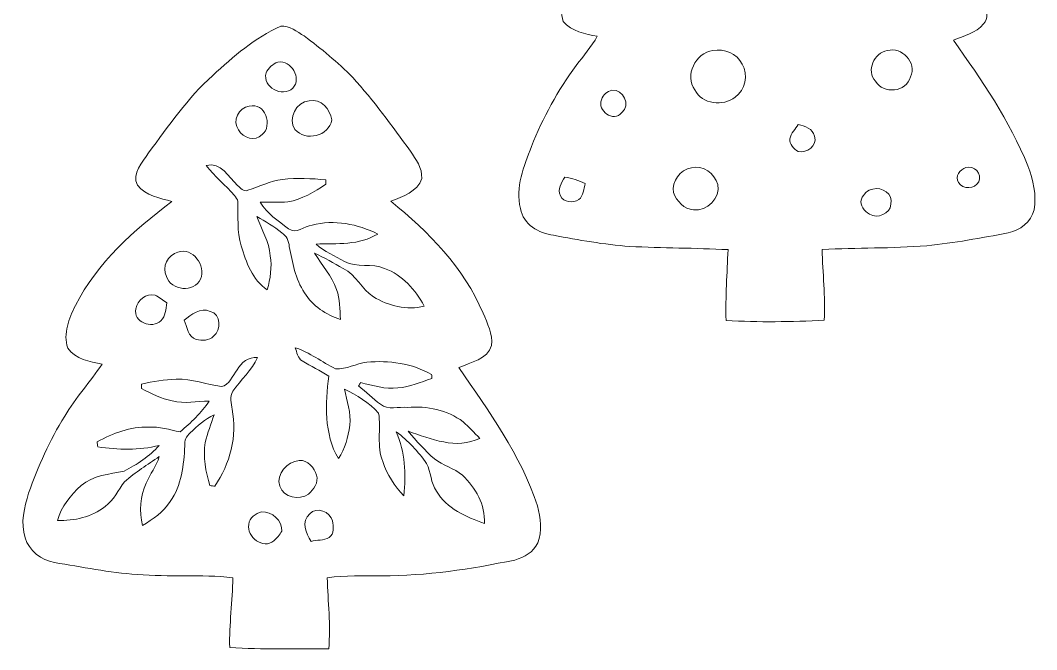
# Model space of a CAD drawing. Header units: centimetres. Extents: x -12.7 to 12.7, y -16.1 to 16.1.
# Drawn here: x -12.41 to 12.65, y -16.05 to -0.52 of the extents above; entities that cross this region are included whole.
import ezdxf

# ---------------------------------------------------------------- set-up
doc = ezdxf.new("R2010")
doc.units = ezdxf.units.CM
doc.header["$MEASUREMENT"] = 0
doc.layers.add('Layer 1', color=7, linetype='Continuous')

msp = doc.modelspace()

# ---------------------------------------------------------------- linework, layer by layer
at = {"layer": 'Layer 1', "color": 8, "lineweight": 9}
for points, knots in [([(5.96025, 7.28533), (6.07878, 7.33895), (6.20543, 7.46313), (6.34513, 7.40245), (6.34513, 7.40245), (6.75435, 7.24617), (7.07961, 6.94208), (7.41475, 6.67008), (7.41475, 6.67008), (7.89171, 6.28944), (8.28611, 5.81813), (8.65476, 5.33482), (8.65476, 5.33482), (8.95815, 4.93124), (9.27989, 4.53966), (9.54906, 4.11139), (9.54906, 4.11139), (9.6503, 3.93606), (9.75931, 3.70146), (9.62314, 3.51449), (9.62314, 3.51449), (9.47003, 3.27883), (9.16841, 3.21075), (8.92817, 3.10315), (8.92817, 3.10315), (9.62384, 2.49461), (10.32129, 1.86349), (10.81024, 1.06903), (10.81024, 1.06903), (11.03884, 0.69085), (11.24098, 0.29257), (11.37609, -0.12936), (11.37609, -0.12936), (11.41278, -0.28281), (11.47416, -0.47649), (11.34046, -0.60172), (11.34046, -0.60172), (11.16019, -0.83738), (10.85433, -0.89347), (10.59822, -1.00812), (10.59822, -1.00812), (11.29425, -1.98885), (11.98146, -2.99285), (12.43548, -4.11257), (12.43548, -4.11257), (12.56813, -4.45441), (12.65103, -4.83047), (12.58577, -5.19595), (12.58577, -5.19595), (12.51415, -5.49687), (12.24569, -5.70148), (11.95147, -5.76181), (11.95147, -5.76181), (11.28508, -5.89092), (10.6155, -6.01263), (9.94029, -6.08248), (9.94029, -6.08248), (9.08198, -6.15127), (8.21944, -6.12764), (7.36078, -6.17385), (7.36078, -6.17385), (7.37383, -6.75523), (7.43909, -7.33661), (7.41369, -7.91869), (7.41369, -7.91869), (6.60759, -7.96349), (5.79691, -7.97337), (4.99152, -7.92539), (4.99152, -7.92539), (4.97353, -7.3419), (5.0148, -6.75946), (5.0402, -6.17738), (5.0402, -6.17738), (4.23164, -6.13857), (3.42201, -6.13681), (2.6138, -6.09977), (2.6138, -6.09977), (1.98233, -6.05426), (1.35861, -5.93714), (0.73702, -5.82389), (0.73702, -5.82389), (0.37789, -5.78121), (-0.01581, -5.54908), (-0.07896, -5.16455), (-0.07896, -5.16455), (-0.2116, -4.63468), (0.00712, -4.12068), (0.19163, -3.63491), (0.19163, -3.63491), (0.47279, -2.92477), (0.83897, -2.24673), (1.29441, -1.63289), (1.29441, -1.63289), (1.4715, -1.39512), (1.67047, -1.17181), (1.81546, -0.91182), (1.81546, -0.91182), (1.51701, -0.85714), (1.17905, -0.79364), (0.97691, -0.54457), (0.97691, -0.54457), (0.85485, -0.16287), (1.01713, 0.21989), (1.18328, 0.55997), (1.18328, 0.55997), (1.63131, 1.389), (2.27689, 2.1002), (3.02619, 2.66817), (3.02619, 2.66817), (3.19976, 2.81281), (3.39943, 2.92993), (3.54831, 3.1028), (3.54831, 3.1028), (3.27596, 3.17406), (2.97222, 3.22627), (2.75703, 3.42312), (2.75703, 3.42312), (2.59898, 3.58645), (2.65578, 3.84328), (2.78172, 4.00696), (2.78172, 4.00696), (3.1158, 4.52202), (3.49504, 5.00674), (3.87498, 5.48828), (3.87498, 5.48828), (4.48987, 6.16985), (5.16473, 6.81825), (5.96025, 7.28533), (5.96025, 7.28533), (5.96025, 7.28533), (5.96025, 7.28533), (5.96025, 7.28533)], [0, 0, 0, 0, 0.02941176, 0.02941176, 0.02941176, 0.02941176, 0.05882353, 0.05882353, 0.05882353, 0.05882353, 0.08823529, 0.08823529, 0.08823529, 0.08823529, 0.11764706, 0.11764706, 0.11764706, 0.11764706, 0.14705882, 0.14705882, 0.14705882, 0.14705882, 0.17647059, 0.17647059, 0.17647059, 0.17647059, 0.20588235, 0.20588235, 0.20588235, 0.20588235, 0.23529412, 0.23529412, 0.23529412, 0.23529412, 0.26470588, 0.26470588, 0.26470588, 0.26470588, 0.29411765, 0.29411765, 0.29411765, 0.29411765, 0.32352941, 0.32352941, 0.32352941, 0.32352941, 0.35294118, 0.35294118, 0.35294118, 0.35294118, 0.38235294, 0.38235294, 0.38235294, 0.38235294, 0.41176471, 0.41176471, 0.41176471, 0.41176471, 0.44117647, 0.44117647, 0.44117647, 0.44117647, 0.47058824, 0.47058824, 0.47058824, 0.47058824, 0.5, 0.5, 0.5, 0.5, 0.52941176, 0.52941176, 0.52941176, 0.52941176, 0.55882353, 0.55882353, 0.55882353, 0.55882353, 0.58823529, 0.58823529, 0.58823529, 0.58823529, 0.61764706, 0.61764706, 0.61764706, 0.61764706, 0.64705882, 0.64705882, 0.64705882, 0.64705882, 0.67647059, 0.67647059, 0.67647059, 0.67647059, 0.70588235, 0.70588235, 0.70588235, 0.70588235, 0.73529412, 0.73529412, 0.73529412, 0.73529412, 0.76470588, 0.76470588, 0.76470588, 0.76470588, 0.79411765, 0.79411765, 0.79411765, 0.79411765, 0.82352941, 0.82352941, 0.82352941, 0.82352941, 0.85294118, 0.85294118, 0.85294118, 0.85294118, 0.88235294, 0.88235294, 0.88235294, 0.88235294, 0.91176471, 0.91176471, 0.91176471, 0.91176471, 0.94117647, 0.94117647, 0.94117647, 0.94117647, 1, 1, 1, 1]), ([(-5.99151, -0.66417), (-5.77526, -0.63912), (-5.58864, -0.80069), (-5.41437, -0.9037), (-5.41437, -0.9037), (-4.9928, -1.21662), (-4.58287, -1.55034), (-4.21669, -1.92817), (-4.21669, -1.92817), (-3.6974, -2.49826), (-3.24866, -3.12761), (-2.78864, -3.74568), (-2.78864, -3.74568), (-2.65917, -3.94994), (-2.49725, -4.1609), (-2.51559, -4.41772), (-2.51559, -4.41772), (-2.61296, -4.7585), (-2.98902, -4.85376), (-3.27442, -4.98499), (-3.27442, -4.98499), (-2.34132, -5.73394), (-1.47525, -6.62823), (-1.00217, -7.74442), (-1.00217, -7.74442), (-0.89387, -7.99806), (-0.76264, -8.26053), (-0.79086, -8.54522), (-0.79086, -8.54522), (-0.8847, -8.89518), (-1.3165, -8.9548), (-1.5959, -9.09062), (-1.5959, -9.09062), (-0.86247, -10.17117), (-0.06872, -11.24715), (0.34156, -12.50268), (0.34156, -12.50268), (0.4107, -12.80007), (0.46362, -13.12675), (0.3465, -13.41955), (0.3465, -13.41955), (0.23855, -13.63898), (0.01312, -13.78397), (-0.22077, -13.83971), (-0.22077, -13.83971), (-1.29957, -14.06443), (-2.39565, -14.23376), (-3.50055, -14.22812), (-3.50055, -14.22812), (-3.94787, -14.2387), (-4.40013, -14.21119), (-4.84392, -14.28033), (-4.84392, -14.28033), (-4.82876, -14.86347), (-4.75538, -15.45049), (-4.80935, -16.03293), (-4.80935, -16.03293), (-5.62321, -16.01776), (-6.43777, -16.05374), (-7.25022, -16.00294), (-7.25022, -16.00294), (-7.26645, -15.42721), (-7.17861, -14.85324), (-7.17367, -14.27751), (-7.17367, -14.27751), (-7.95754, -14.18649), (-8.74847, -14.26869), (-9.53305, -14.19496), (-9.53305, -14.19496), (-10.22061, -14.15298), (-10.89583, -14.01045), (-11.57422, -13.90145), (-11.57422, -13.90145), (-11.89983, -13.8443), (-12.19652, -13.60652), (-12.29671, -13.28832), (-12.29671, -13.28832), (-12.41383, -12.9239), (-12.31682, -12.54078), (-12.20851, -12.18765), (-12.20851, -12.18765), (-11.97533, -11.52866), (-11.6924, -10.88379), (-11.3181, -10.29182), (-11.3181, -10.29182), (-11.05211, -9.83321), (-10.69192, -9.44022), (-10.39524, -9.00277), (-10.39524, -9.00277), (-10.70039, -8.94527), (-11.0574, -8.88424), (-11.24543, -8.6066), (-11.24543, -8.6066), (-11.36537, -8.24995), (-11.20945, -7.87565), (-11.05493, -7.55639), (-11.05493, -7.55639), (-10.51765, -6.4977), (-9.60925, -5.69372), (-8.67333, -4.9924), (-8.67333, -4.9924), (-8.97213, -4.90491), (-9.31644, -4.84917), (-9.52211, -4.58811), (-9.52211, -4.58811), (-9.68051, -4.29319), (-9.38629, -4.02261), (-9.25294, -3.7859), (-9.25294, -3.7859), (-8.75447, -3.12656), (-8.28527, -2.43511), (-7.67003, -1.87596), (-7.67003, -1.87596), (-7.1585, -1.41205), (-6.62933, -0.94639), (-5.99151, -0.66417), (-5.99151, -0.66417), (-5.99151, -0.66417), (-5.99151, -0.66417), (-5.99151, -0.66417)], [0, 0, 0, 0, 0.03225806, 0.03225806, 0.03225806, 0.03225806, 0.06451613, 0.06451613, 0.06451613, 0.06451613, 0.09677419, 0.09677419, 0.09677419, 0.09677419, 0.12903226, 0.12903226, 0.12903226, 0.12903226, 0.16129032, 0.16129032, 0.16129032, 0.16129032, 0.19354839, 0.19354839, 0.19354839, 0.19354839, 0.22580645, 0.22580645, 0.22580645, 0.22580645, 0.25806452, 0.25806452, 0.25806452, 0.25806452, 0.29032258, 0.29032258, 0.29032258, 0.29032258, 0.32258065, 0.32258065, 0.32258065, 0.32258065, 0.35483871, 0.35483871, 0.35483871, 0.35483871, 0.38709677, 0.38709677, 0.38709677, 0.38709677, 0.41935484, 0.41935484, 0.41935484, 0.41935484, 0.4516129, 0.4516129, 0.4516129, 0.4516129, 0.48387097, 0.48387097, 0.48387097, 0.48387097, 0.51612903, 0.51612903, 0.51612903, 0.51612903, 0.5483871, 0.5483871, 0.5483871, 0.5483871, 0.58064516, 0.58064516, 0.58064516, 0.58064516, 0.61290323, 0.61290323, 0.61290323, 0.61290323, 0.64516129, 0.64516129, 0.64516129, 0.64516129, 0.67741935, 0.67741935, 0.67741935, 0.67741935, 0.70967742, 0.70967742, 0.70967742, 0.70967742, 0.74193548, 0.74193548, 0.74193548, 0.74193548, 0.77419355, 0.77419355, 0.77419355, 0.77419355, 0.80645161, 0.80645161, 0.80645161, 0.80645161, 0.83870968, 0.83870968, 0.83870968, 0.83870968, 0.87096774, 0.87096774, 0.87096774, 0.87096774, 0.90322581, 0.90322581, 0.90322581, 0.90322581, 0.93548387, 0.93548387, 0.93548387, 0.93548387, 1, 1, 1, 1]), ([(4.66379, -1.26177), (4.24575, -1.3221), (3.95329, -1.87949), (4.22352, -2.2365), (4.22352, -2.2365), (4.39568, -2.59069), (4.92308, -2.65172), (5.21342, -2.41183), (5.21342, -2.41183), (5.46671, -2.24496), (5.54079, -1.85656), (5.38839, -1.60044), (5.38839, -1.60044), (5.26281, -1.34044), (4.94107, -1.20639), (4.66379, -1.26177), (4.66379, -1.26177), (4.66379, -1.26177), (4.66379, -1.26177), (4.66379, -1.26177)], [0, 0, 0, 0, 0.16666667, 0.16666667, 0.16666667, 0.16666667, 0.33333333, 0.33333333, 0.33333333, 0.33333333, 0.5, 0.5, 0.5, 0.5, 0.66666667, 0.66666667, 0.66666667, 0.66666667, 1, 1, 1, 1]), ([(8.96768, -1.26565), (8.64489, -1.31222), (8.43639, -1.76413), (8.67381, -2.01883), (8.67381, -2.01883), (8.86749, -2.34551), (9.44322, -2.29788), (9.54235, -1.90877), (9.54235, -1.90877), (9.70004, -1.56587), (9.32963, -1.15911), (8.96768, -1.26565), (8.96768, -1.26565), (8.96768, -1.26565), (8.96768, -1.26565), (8.96768, -1.26565)], [0, 0, 0, 0, 0.2, 0.2, 0.2, 0.2, 0.4, 0.4, 0.4, 0.4, 0.6, 0.6, 0.6, 0.6, 1, 1, 1, 1]), ([(-6.06348, -1.54682), (-6.18836, -1.59409), (-6.30231, -1.6911), (-6.35311, -1.81669), (-6.35311, -1.81669), (-6.44906, -2.173), (-5.95235, -2.42594), (-5.69482, -2.19275), (-5.69482, -2.19275), (-5.46552, -1.94546), (-5.73046, -1.49813), (-6.06348, -1.54682), (-6.06348, -1.54682), (-6.06348, -1.54682), (-6.06348, -1.54682), (-6.06348, -1.54682)], [0, 0, 0, 0, 0.2, 0.2, 0.2, 0.2, 0.4, 0.4, 0.4, 0.4, 0.6, 0.6, 0.6, 0.6, 1, 1, 1, 1]), ([(2.17706, -2.24214), (2.05923, -2.27248), (1.94881, -2.35291), (1.92059, -2.47568), (1.92059, -2.47568), (1.80347, -2.74379), (2.21869, -3.05177), (2.41836, -2.79177), (2.41836, -2.79177), (2.65119, -2.61221), (2.45469, -2.21427), (2.17706, -2.24214), (2.17706, -2.24214), (2.17706, -2.24214), (2.17706, -2.24214), (2.17706, -2.24214)], [0, 0, 0, 0, 0.2, 0.2, 0.2, 0.2, 0.4, 0.4, 0.4, 0.4, 0.6, 0.6, 0.6, 0.6, 1, 1, 1, 1]), ([(-5.29231, -2.50179), (-5.60839, -2.53706), (-5.82747, -2.9417), (-5.64085, -3.21193), (-5.64085, -3.21193), (-5.38473, -3.51849), (-4.79771, -3.37597), (-4.73351, -2.97451), (-4.73351, -2.97451), (-4.76596, -2.71345), (-5.00197, -2.44217), (-5.29231, -2.50179), (-5.29231, -2.50179), (-5.29231, -2.50179), (-5.29231, -2.50179), (-5.29231, -2.50179)], [0, 0, 0, 0, 0.2, 0.2, 0.2, 0.2, 0.4, 0.4, 0.4, 0.4, 0.6, 0.6, 0.6, 0.6, 1, 1, 1, 1]), ([(-6.76621, -2.63902), (-7.03644, -2.65383), (-7.19272, -3.01049), (-7.02938, -3.22357), (-7.02938, -3.22357), (-6.92461, -3.41689), (-6.61311, -3.52378), (-6.45365, -3.33928), (-6.45365, -3.33928), (-6.17566, -3.12091), (-6.38239, -2.51978), (-6.76621, -2.63902), (-6.76621, -2.63902), (-6.76621, -2.63902), (-6.76621, -2.63902), (-6.76621, -2.63902)], [0, 0, 0, 0, 0.2, 0.2, 0.2, 0.2, 0.4, 0.4, 0.4, 0.4, 0.6, 0.6, 0.6, 0.6, 1, 1, 1, 1]), ([(6.77269, -3.08563), (6.70038, -3.20099), (6.59701, -3.304), (6.56173, -3.43841), (6.56173, -3.43841), (6.55115, -3.57388), (6.65981, -3.68959), (6.76881, -3.7545), (6.76881, -3.7545), (6.9833, -3.80424), (7.24471, -3.61304), (7.17204, -3.37844), (7.17204, -3.37844), (7.13323, -3.19535), (6.93039, -3.12585), (6.77269, -3.08563), (6.77269, -3.08563), (6.77269, -3.08563), (6.77269, -3.08563), (6.77269, -3.08563)], [0, 0, 0, 0, 0.16666667, 0.16666667, 0.16666667, 0.16666667, 0.33333333, 0.33333333, 0.33333333, 0.33333333, 0.5, 0.5, 0.5, 0.5, 0.66666667, 0.66666667, 0.66666667, 0.66666667, 1, 1, 1, 1]), ([(-7.83195, -4.09952), (-7.62487, -4.37115), (-7.35359, -4.58494), (-7.13063, -4.84282), (-7.13063, -4.84282), (-7.09712, -4.88797), (-7.05514, -4.93454), (-7.04949, -4.9931), (-7.04949, -4.9931), (-7.03609, -5.35646), (-7.07666, -5.73147), (-6.96659, -6.08389), (-6.96659, -6.08389), (-6.84806, -6.48324), (-6.69248, -6.92915), (-6.32489, -7.16833), (-6.32489, -7.16833), (-6.24445, -6.89775), (-6.20565, -6.60953), (-6.24904, -6.32942), (-6.24904, -6.32942), (-6.27373, -5.98159), (-6.46706, -5.68349), (-6.58171, -5.36281), (-6.58171, -5.36281), (-6.36651, -5.47923), (-6.15943, -5.60976), (-5.96752, -5.76216), (-5.96752, -5.76216), (-5.84899, -5.83624), (-5.79254, -5.96148), (-5.77984, -6.09941), (-5.77984, -6.09941), (-5.70153, -6.49205), (-5.63274, -6.9048), (-5.40519, -7.24347), (-5.40519, -7.24347), (-5.20517, -7.56415), (-4.87567, -7.79169), (-4.51761, -7.90281), (-4.51761, -7.90281), (-4.53207, -7.6534), (-4.5363, -7.39975), (-4.61286, -7.16022), (-4.61286, -7.16022), (-4.72998, -6.82578), (-4.97657, -6.56402), (-5.15684, -6.26522), (-5.15684, -6.26522), (-4.91307, -6.37458), (-4.68659, -6.5171), (-4.45234, -6.64481), (-4.45234, -6.64481), (-4.13272, -6.79333), (-3.99549, -7.15281), (-3.70763, -7.34331), (-3.70763, -7.34331), (-3.33439, -7.56027), (-2.88142, -7.69291), (-2.45386, -7.56979), (-2.45386, -7.56979), (-2.67117, -7.16904), (-2.99361, -6.80603), (-3.42964, -6.64269), (-3.42964, -6.64269), (-3.74044, -6.49946), (-4.11509, -6.64022), (-4.41706, -6.46912), (-4.41706, -6.46912), (-4.65731, -6.33754), (-4.92012, -6.23135), (-5.1198, -6.03909), (-5.1198, -6.03909), (-4.60968, -6.0285), (-4.04982, -6.06978), (-3.59756, -5.7925), (-3.59756, -5.7925), (-4.09251, -5.54767), (-4.67424, -5.42843), (-5.21681, -5.57025), (-5.21681, -5.57025), (-5.40378, -5.60059), (-5.6151, -5.80237), (-5.7996, -5.66409), (-5.7996, -5.66409), (-6.0536, -5.47147), (-6.33441, -5.28802), (-6.49634, -5.00439), (-6.49634, -5.00439), (-6.26985, -5.00545), (-6.04337, -5.01639), (-5.81724, -4.99557), (-5.81724, -4.99557), (-5.47046, -4.94195), (-5.16425, -4.75498), (-4.8785, -4.56271), (-4.8785, -4.56271), (-4.87779, -4.53555), (-4.87673, -4.48157), (-4.87638, -4.45441), (-4.87638, -4.45441), (-5.23233, -4.4209), (-5.59252, -4.40467), (-5.94847, -4.44736), (-5.94847, -4.44736), (-6.24763, -4.48157), (-6.51786, -4.61916), (-6.79972, -4.71335), (-6.79972, -4.71335), (-6.90415, -4.75639), (-6.98846, -4.65373), (-7.05443, -4.59058), (-7.05443, -4.59058), (-7.28056, -4.38315), (-7.46012, -4.01026), (-7.83195, -4.09952), (-7.83195, -4.09952), (-7.83195, -4.09952), (-7.83195, -4.09952), (-7.83195, -4.09952)], [0, 0, 0, 0, 0.03225806, 0.03225806, 0.03225806, 0.03225806, 0.06451613, 0.06451613, 0.06451613, 0.06451613, 0.09677419, 0.09677419, 0.09677419, 0.09677419, 0.12903226, 0.12903226, 0.12903226, 0.12903226, 0.16129032, 0.16129032, 0.16129032, 0.16129032, 0.19354839, 0.19354839, 0.19354839, 0.19354839, 0.22580645, 0.22580645, 0.22580645, 0.22580645, 0.25806452, 0.25806452, 0.25806452, 0.25806452, 0.29032258, 0.29032258, 0.29032258, 0.29032258, 0.32258065, 0.32258065, 0.32258065, 0.32258065, 0.35483871, 0.35483871, 0.35483871, 0.35483871, 0.38709677, 0.38709677, 0.38709677, 0.38709677, 0.41935484, 0.41935484, 0.41935484, 0.41935484, 0.4516129, 0.4516129, 0.4516129, 0.4516129, 0.48387097, 0.48387097, 0.48387097, 0.48387097, 0.51612903, 0.51612903, 0.51612903, 0.51612903, 0.5483871, 0.5483871, 0.5483871, 0.5483871, 0.58064516, 0.58064516, 0.58064516, 0.58064516, 0.61290323, 0.61290323, 0.61290323, 0.61290323, 0.64516129, 0.64516129, 0.64516129, 0.64516129, 0.67741935, 0.67741935, 0.67741935, 0.67741935, 0.70967742, 0.70967742, 0.70967742, 0.70967742, 0.74193548, 0.74193548, 0.74193548, 0.74193548, 0.77419355, 0.77419355, 0.77419355, 0.77419355, 0.80645161, 0.80645161, 0.80645161, 0.80645161, 0.83870968, 0.83870968, 0.83870968, 0.83870968, 0.87096774, 0.87096774, 0.87096774, 0.87096774, 0.90322581, 0.90322581, 0.90322581, 0.90322581, 0.93548387, 0.93548387, 0.93548387, 0.93548387, 1, 1, 1, 1]), ([(4.13462, -4.15596), (3.8651, -4.20394), (3.64073, -4.49251), (3.69753, -4.76874), (3.69753, -4.76874), (3.76597, -4.98111), (3.95753, -5.18007), (4.19001, -5.19348), (4.19001, -5.19348), (4.52479, -5.23511), (4.85464, -4.90455), (4.78832, -4.56977), (4.78832, -4.56977), (4.70683, -4.30236), (4.42355, -4.07694), (4.13462, -4.15596), (4.13462, -4.15596), (4.13462, -4.15596), (4.13462, -4.15596), (4.13462, -4.15596)], [0, 0, 0, 0, 0.16666667, 0.16666667, 0.16666667, 0.16666667, 0.33333333, 0.33333333, 0.33333333, 0.33333333, 0.5, 0.5, 0.5, 0.5, 0.66666667, 0.66666667, 0.66666667, 0.66666667, 1, 1, 1, 1]), ([(10.90654, -4.15384), (10.76438, -4.19477), (10.61691, -4.37645), (10.72663, -4.51721), (10.72663, -4.51721), (10.82399, -4.69501), (11.13514, -4.68901), (11.22052, -4.50204), (11.22052, -4.50204), (11.31788, -4.30907), (11.10833, -4.07976), (10.90654, -4.15384), (10.90654, -4.15384), (10.90654, -4.15384), (10.90654, -4.15384), (10.90654, -4.15384)], [0, 0, 0, 0, 0.2, 0.2, 0.2, 0.2, 0.4, 0.4, 0.4, 0.4, 0.6, 0.6, 0.6, 0.6, 1, 1, 1, 1]), ([(1.01501, -4.3895), (0.93281, -4.52391), (0.82486, -4.68301), (0.90706, -4.84705), (0.90706, -4.84705), (0.98008, -5.02062), (1.21292, -5.02873), (1.35791, -4.94124), (1.35791, -4.94124), (1.47997, -4.85164), (1.47574, -4.67349), (1.51983, -4.54684), (1.51983, -4.54684), (1.35756, -4.47593), (1.19175, -4.41172), (1.01501, -4.3895), (1.01501, -4.3895), (1.01501, -4.3895), (1.01501, -4.3895), (1.01501, -4.3895)], [0, 0, 0, 0, 0.16666667, 0.16666667, 0.16666667, 0.16666667, 0.33333333, 0.33333333, 0.33333333, 0.33333333, 0.5, 0.5, 0.5, 0.5, 0.66666667, 0.66666667, 0.66666667, 0.66666667, 1, 1, 1, 1]), ([(8.61419, -4.68301), (8.48084, -4.69853), (8.38136, -4.81354), (8.32774, -4.9289), (8.32774, -4.9289), (8.27447, -5.0947), (8.40641, -5.22417), (8.52882, -5.30496), (8.52882, -5.30496), (8.72603, -5.41926), (9.03823, -5.2979), (9.05764, -5.05766), (9.05764, -5.05766), (9.12184, -4.80648), (8.83221, -4.61598), (8.61419, -4.68301)], [0, 0, 0, 0, 0.2, 0.2, 0.2, 0.2, 0.4, 0.4, 0.4, 0.4, 0.6, 0.6, 0.6, 0.6, 1, 1, 1, 1]), ([(-8.52975, -6.23806), (-8.76681, -6.30826), (-8.93615, -6.60635), (-8.81197, -6.83707), (-8.81197, -6.83707), (-8.70084, -7.19091), (-8.12546, -7.25053), (-7.96742, -6.9048), (-7.96742, -6.9048), (-7.83089, -6.57072), (-8.15545, -6.1174), (-8.52975, -6.23806), (-8.52975, -6.23806), (-8.52975, -6.23806), (-8.52975, -6.23806), (-8.52975, -6.23806)], [0, 0, 0, 0, 0.2, 0.2, 0.2, 0.2, 0.4, 0.4, 0.4, 0.4, 0.6, 0.6, 0.6, 0.6, 1, 1, 1, 1]), ([(-9.56233, -7.63682), (-9.64735, -7.96596), (-9.15875, -8.14588), (-8.95096, -7.93315), (-8.95096, -7.93315), (-8.82608, -7.82591), (-8.82679, -7.64211), (-8.80139, -7.495), (-8.80139, -7.495), (-8.89769, -7.42833), (-8.98801, -7.35177), (-9.09207, -7.29886), (-9.09207, -7.29886), (-9.30868, -7.24982), (-9.52634, -7.42903), (-9.56233, -7.63682), (-9.56233, -7.63682), (-9.56233, -7.63682), (-9.56233, -7.63682), (-9.56233, -7.63682)], [0, 0, 0, 0, 0.16666667, 0.16666667, 0.16666667, 0.16666667, 0.33333333, 0.33333333, 0.33333333, 0.33333333, 0.5, 0.5, 0.5, 0.5, 0.66666667, 0.66666667, 0.66666667, 0.66666667, 1, 1, 1, 1]), ([(-8.37558, -7.9201), (-8.30115, -8.08167), (-8.27539, -8.33391), (-8.07572, -8.39705), (-8.07572, -8.39705), (-7.93426, -8.42669), (-7.75611, -8.43163), (-7.65274, -8.31345), (-7.65274, -8.31345), (-7.44672, -8.16493), (-7.46683, -7.77334), (-7.73176, -7.70102), (-7.73176, -7.70102), (-7.97306, -7.59449), (-8.19426, -7.78957), (-8.37558, -7.9201), (-8.37558, -7.9201), (-8.37558, -7.9201), (-8.37558, -7.9201), (-8.37558, -7.9201)], [0, 0, 0, 0, 0.16666667, 0.16666667, 0.16666667, 0.16666667, 0.33333333, 0.33333333, 0.33333333, 0.33333333, 0.5, 0.5, 0.5, 0.5, 0.66666667, 0.66666667, 0.66666667, 0.66666667, 1, 1, 1, 1]), ([(-5.63485, -8.59884), (-5.59287, -8.71103), (-5.57594, -8.85425), (-5.46622, -8.9241), (-5.46622, -8.9241), (-5.24786, -9.05322), (-5.02102, -9.16752), (-4.803, -9.29805), (-4.803, -9.29805), (-4.89896, -9.97891), (-4.92577, -10.72045), (-4.57052, -11.3364), (-4.57052, -11.3364), (-4.40401, -11.09439), (-4.32816, -10.80194), (-4.29006, -10.51407), (-4.29006, -10.51407), (-4.25267, -10.20645), (-4.35639, -9.91435), (-4.42306, -9.62049), (-4.42306, -9.62049), (-4.1165, -9.7743), (-3.80711, -9.95245), (-3.57745, -10.21069), (-3.57745, -10.21069), (-3.51713, -10.60615), (-3.63178, -11.03125), (-3.47232, -11.41154), (-3.47232, -11.41154), (-3.36473, -11.72657), (-3.19151, -12.01797), (-2.95268, -12.2515), (-2.95268, -12.2515), (-2.90506, -11.71952), (-2.92376, -11.17306), (-3.14107, -10.67917), (-3.14107, -10.67917), (-2.84826, -10.89225), (-2.60061, -11.16424), (-2.39318, -11.46022), (-2.39318, -11.46022), (-2.28346, -11.67507), (-2.29299, -11.93683), (-2.15258, -12.13932), (-2.15258, -12.13932), (-1.90387, -12.57077), (-1.41669, -12.77503), (-0.97007, -12.93872), (-0.97007, -12.93872), (-0.94467, -12.47587), (-1.18668, -12.05536), (-1.51088, -11.74597), (-1.51088, -11.74597), (-1.71937, -11.57417), (-1.98748, -11.50397), (-2.20268, -11.34487), (-2.20268, -11.34487), (-2.43269, -11.13179), (-2.64824, -10.90319), (-2.84614, -10.66012), (-2.84614, -10.66012), (-2.29122, -10.85239), (-1.65799, -11.11874), (-1.08508, -10.83687), (-1.08508, -10.83687), (-1.21843, -10.69646), (-1.34719, -10.55076), (-1.49642, -10.42729), (-1.49642, -10.42729), (-1.88447, -10.13695), (-2.38789, -10.03006), (-2.8659, -10.0724), (-2.8659, -10.0724), (-3.08145, -10.04559), (-3.34744, -10.15107), (-3.53159, -9.99479), (-3.53159, -9.99479), (-3.71997, -9.85297), (-3.89001, -9.68857), (-4.07205, -9.53935), (-4.07205, -9.53935), (-4.0597, -9.51995), (-4.03501, -9.48114), (-4.02266, -9.46139), (-4.02266, -9.46139), (-3.71997, -9.527), (-3.41517, -9.63883), (-3.10085, -9.58874), (-3.10085, -9.58874), (-2.80875, -9.5711), (-2.53993, -9.45327), (-2.26829, -9.35555), (-2.26829, -9.35555), (-2.26865, -9.33156), (-2.26935, -9.28394), (-2.26971, -9.25995), (-2.26971, -9.25995), (-2.75125, -8.98619), (-3.32627, -8.90364), (-3.87237, -8.95938), (-3.87237, -8.95938), (-4.13272, -8.98655), (-4.37473, -9.13648), (-4.63826, -9.11919), (-4.63826, -9.11919), (-4.97551, -8.95797), (-5.27396, -8.71209), (-5.63485, -8.59884), (-5.63485, -8.59884), (-5.63485, -8.59884), (-5.63485, -8.59884), (-5.63485, -8.59884)], [0, 0, 0, 0, 0.03448276, 0.03448276, 0.03448276, 0.03448276, 0.06896552, 0.06896552, 0.06896552, 0.06896552, 0.10344828, 0.10344828, 0.10344828, 0.10344828, 0.13793103, 0.13793103, 0.13793103, 0.13793103, 0.17241379, 0.17241379, 0.17241379, 0.17241379, 0.20689655, 0.20689655, 0.20689655, 0.20689655, 0.24137931, 0.24137931, 0.24137931, 0.24137931, 0.27586207, 0.27586207, 0.27586207, 0.27586207, 0.31034483, 0.31034483, 0.31034483, 0.31034483, 0.34482759, 0.34482759, 0.34482759, 0.34482759, 0.37931034, 0.37931034, 0.37931034, 0.37931034, 0.4137931, 0.4137931, 0.4137931, 0.4137931, 0.44827586, 0.44827586, 0.44827586, 0.44827586, 0.48275862, 0.48275862, 0.48275862, 0.48275862, 0.51724138, 0.51724138, 0.51724138, 0.51724138, 0.55172414, 0.55172414, 0.55172414, 0.55172414, 0.5862069, 0.5862069, 0.5862069, 0.5862069, 0.62068966, 0.62068966, 0.62068966, 0.62068966, 0.65517241, 0.65517241, 0.65517241, 0.65517241, 0.68965517, 0.68965517, 0.68965517, 0.68965517, 0.72413793, 0.72413793, 0.72413793, 0.72413793, 0.75862069, 0.75862069, 0.75862069, 0.75862069, 0.79310345, 0.79310345, 0.79310345, 0.79310345, 0.82758621, 0.82758621, 0.82758621, 0.82758621, 0.86206897, 0.86206897, 0.86206897, 0.86206897, 0.89655172, 0.89655172, 0.89655172, 0.89655172, 0.93103448, 0.93103448, 0.93103448, 0.93103448, 1, 1, 1, 1]), ([(-7.06466, -9.14847), (-7.18566, -9.28394), (-7.25587, -9.52383), (-7.45307, -9.55805), (-7.45307, -9.55805), (-7.82419, -9.50054), (-8.1872, -9.36684), (-8.56749, -9.37672), (-8.56749, -9.37672), (-8.85712, -9.39189), (-9.14534, -9.42858), (-9.42651, -9.50019), (-9.42651, -9.50019), (-9.42651, -9.52771), (-9.42686, -9.58239), (-9.42686, -9.6099), (-9.42686, -9.6099), (-9.18168, -9.72914), (-8.93685, -9.86002), (-8.66521, -9.90871), (-8.66521, -9.90871), (-8.36712, -9.99408), (-8.05844, -9.91259), (-7.75575, -9.91576), (-7.75575, -9.91576), (-7.94731, -10.20927), (-8.20872, -10.44916), (-8.47471, -10.67424), (-8.47471, -10.67424), (-8.73189, -10.62767), (-8.98589, -10.53877), (-9.25118, -10.5617), (-9.25118, -10.5617), (-9.70132, -10.54335), (-10.12995, -10.71234), (-10.51977, -10.92118), (-10.51977, -10.92118), (-10.51553, -10.9621), (-10.51095, -11.00302), (-10.50636, -11.04465), (-10.50636, -11.04465), (-10.00189, -11.12262), (-9.48789, -11.13532), (-8.99083, -11.01079), (-8.99083, -11.01079), (-9.22684, -11.28172), (-9.53657, -11.48562), (-9.85513, -11.64473), (-9.85513, -11.64473), (-10.22026, -11.72199), (-10.61749, -11.7495), (-10.91664, -11.99962), (-10.91664, -11.99962), (-11.17346, -12.23457), (-11.40206, -12.52632), (-11.49837, -12.86604), (-11.49837, -12.86604), (-11.08597, -12.87204), (-10.65171, -12.78138), (-10.32327, -12.51962), (-10.32327, -12.51962), (-10.11337, -12.35804), (-9.9966, -12.11569), (-9.84173, -11.90825), (-9.84173, -11.90825), (-9.57785, -11.67436), (-9.2794, -11.48315), (-8.98659, -11.28807), (-8.98659, -11.28807), (-9.06068, -11.52267), (-9.21343, -11.71987), (-9.3115, -11.94388), (-9.3115, -11.94388), (-9.46179, -12.26738), (-9.48366, -12.63815), (-9.40287, -12.98387), (-9.40287, -12.98387), (-9.14076, -12.83606), (-8.88041, -12.65826), (-8.72236, -12.39509), (-8.72236, -12.39509), (-8.42779, -12.00103), (-8.38864, -11.49233), (-8.35512, -11.0196), (-8.35512, -11.0196), (-8.38052, -10.8919), (-8.31244, -10.7843), (-8.22636, -10.70387), (-8.22636, -10.70387), (-8.04679, -10.53383), (-7.86476, -10.35568), (-7.6344, -10.25549), (-7.6344, -10.25549), (-7.71236, -10.48091), (-7.79456, -10.70493), (-7.85171, -10.93705), (-7.85171, -10.93705), (-7.91556, -11.29689), (-7.83901, -11.65919), (-7.73776, -12.00385), (-7.73776, -12.00385), (-7.70742, -12.00668), (-7.64745, -12.01303), (-7.61711, -12.01585), (-7.61711, -12.01585), (-7.24387, -11.46799), (-7.0569, -10.77584), (-7.19272, -10.11861), (-7.19272, -10.11861), (-7.20471, -9.97397), (-7.26398, -9.80358), (-7.17191, -9.67552), (-7.17191, -9.67552), (-6.97506, -9.394), (-6.70624, -9.15764), (-6.56513, -8.83944), (-6.56513, -8.83944), (-6.77926, -8.82497), (-6.97259, -8.95938), (-7.06466, -9.14847), (-7.06466, -9.14847), (-7.06466, -9.14847), (-7.06466, -9.14847), (-7.06466, -9.14847)], [0, 0, 0, 0, 0.03125, 0.03125, 0.03125, 0.03125, 0.0625, 0.0625, 0.0625, 0.0625, 0.09375, 0.09375, 0.09375, 0.09375, 0.125, 0.125, 0.125, 0.125, 0.15625, 0.15625, 0.15625, 0.15625, 0.1875, 0.1875, 0.1875, 0.1875, 0.21875, 0.21875, 0.21875, 0.21875, 0.25, 0.25, 0.25, 0.25, 0.28125, 0.28125, 0.28125, 0.28125, 0.3125, 0.3125, 0.3125, 0.3125, 0.34375, 0.34375, 0.34375, 0.34375, 0.375, 0.375, 0.375, 0.375, 0.40625, 0.40625, 0.40625, 0.40625, 0.4375, 0.4375, 0.4375, 0.4375, 0.46875, 0.46875, 0.46875, 0.46875, 0.5, 0.5, 0.5, 0.5, 0.53125, 0.53125, 0.53125, 0.53125, 0.5625, 0.5625, 0.5625, 0.5625, 0.59375, 0.59375, 0.59375, 0.59375, 0.625, 0.625, 0.625, 0.625, 0.65625, 0.65625, 0.65625, 0.65625, 0.6875, 0.6875, 0.6875, 0.6875, 0.71875, 0.71875, 0.71875, 0.71875, 0.75, 0.75, 0.75, 0.75, 0.78125, 0.78125, 0.78125, 0.78125, 0.8125, 0.8125, 0.8125, 0.8125, 0.84375, 0.84375, 0.84375, 0.84375, 0.875, 0.875, 0.875, 0.875, 0.90625, 0.90625, 0.90625, 0.90625, 0.9375, 0.9375, 0.9375, 0.9375, 1, 1, 1, 1]), ([(-5.53431, -11.38332), (-5.8317, -11.41436), (-6.11322, -11.70999), (-6.01762, -12.01832), (-6.01762, -12.01832), (-5.91496, -12.29313), (-5.53678, -12.37886), (-5.30642, -12.21094), (-5.30642, -12.21094), (-5.18047, -12.0991), (-5.05312, -11.9266), (-5.10886, -11.74844), (-5.10886, -11.74844), (-5.16107, -11.56253), (-5.32652, -11.36497), (-5.53431, -11.38332), (-5.53431, -11.38332), (-5.53431, -11.38332), (-5.53431, -11.38332), (-5.53431, -11.38332)], [0, 0, 0, 0, 0.16666667, 0.16666667, 0.16666667, 0.16666667, 0.33333333, 0.33333333, 0.33333333, 0.33333333, 0.5, 0.5, 0.5, 0.5, 0.66666667, 0.66666667, 0.66666667, 0.66666667, 1, 1, 1, 1]), ([(-5.27431, -12.70236), (-5.49868, -12.8798), (-5.37062, -13.18813), (-5.24362, -13.38216), (-5.24362, -13.38216), (-5.10039, -13.33736), (-4.92859, -13.36699), (-4.79701, -13.28514), (-4.79701, -13.28514), (-4.67036, -13.19307), (-4.68906, -13.0068), (-4.71904, -12.87522), (-4.71904, -12.87522), (-4.76596, -12.64803), (-5.11239, -12.50974), (-5.27431, -12.70236), (-5.27431, -12.70236), (-5.27431, -12.70236), (-5.27431, -12.70236), (-5.27431, -12.70236)], [0, 0, 0, 0, 0.16666667, 0.16666667, 0.16666667, 0.16666667, 0.33333333, 0.33333333, 0.33333333, 0.33333333, 0.5, 0.5, 0.5, 0.5, 0.66666667, 0.66666667, 0.66666667, 0.66666667, 1, 1, 1, 1]), ([(-6.46423, -12.64909), (-6.60534, -12.69389), (-6.77186, -12.79372), (-6.78032, -12.95918), (-6.78032, -12.95918), (-6.841, -13.27103), (-6.41696, -13.58818), (-6.16437, -13.36593), (-6.16437, -13.36593), (-6.08676, -13.29714), (-6.02009, -13.21917), (-5.96435, -13.13169), (-5.96435, -13.13169), (-5.94177, -12.86569), (-6.21341, -12.63956), (-6.46423, -12.64909)], [0, 0, 0, 0, 0.2, 0.2, 0.2, 0.2, 0.4, 0.4, 0.4, 0.4, 0.6, 0.6, 0.6, 0.6, 1, 1, 1, 1])]:
    msp.add_open_spline(points, degree=3, knots=knots, dxfattribs=at)

doc.saveas('drawing.dxf')
